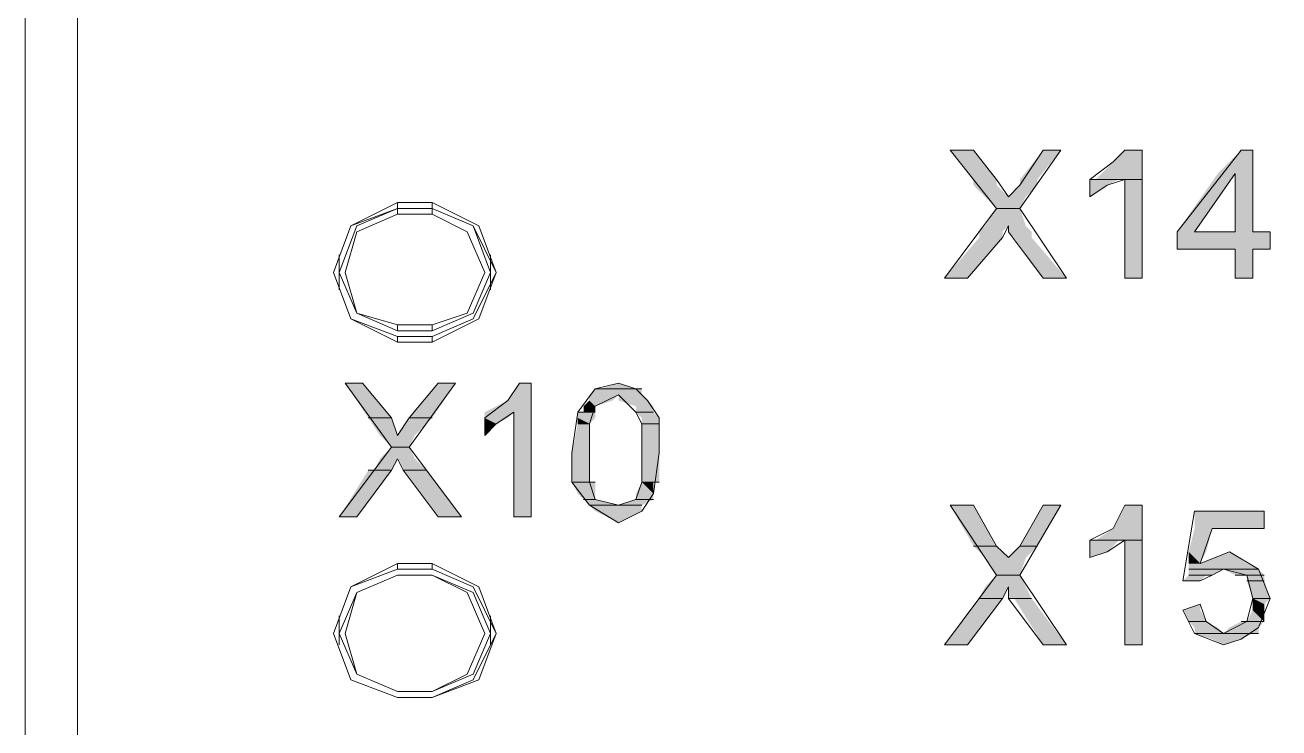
# Model space of a CAD drawing. Header units: millimetres. Extents: x 41 to 1635, y 11 to 1528.
# Drawn here: x 952.25 to 964.46, y 1135.68 to 1142.53 of the extents above; entities that cross this region are included whole.
import ezdxf

# ---------------------------------------------------------------- set-up
doc = ezdxf.new("R2010")
doc.units = ezdxf.units.MM
doc.header["$LTSCALE"] = 8
for name, color, linetype in [('Layer1', 3, 'CONTINUOUS'), ('PDF_Geometry', 7, 'CONTINUOUS'), ('PDF_Solid Fills', 7, 'CONTINUOUS')]:
    doc.layers.add(name, color=color, linetype=linetype)

# ---------------------------------------------------------------- blocks, each defined once
blk = doc.blocks.new('28SS211R')
at = {"layer": 'PDF_Geometry', "lineweight": 9}
for points in [[(0.177, 0.185), (0.177, -90.174), (45.384, -90.174), (45.894, -90.174)], [(45.894, -0.269), (-0.333, -0.269), (-0.333, -89.721)], [(3.292, -58.846), (2.839, -58.619), (2.669, -58.166), (2.839, -57.713), (3.292, -57.486), (3.292, -57.543)], [(3.292, -57.486), (3.632, -57.486), (3.632, -57.543)], [(3.632, -57.486), (4.086, -57.713), (4.255, -58.166), (4.086, -58.619), (3.632, -58.846), (3.632, -58.789)], [(3.292, -58.789), (2.839, -58.619), (2.669, -58.166), (2.839, -57.713), (3.292, -57.543), (3.292, -57.6)], [(3.292, -57.543), (2.896, -57.713), (2.726, -58.166), (2.896, -58.563), (3.292, -58.733)], [(3.292, -57.6), (2.896, -57.77), (2.783, -58.166), (2.896, -58.563), (3.292, -58.676)], [(3.632, -57.543), (3.292, -57.543), (3.632, -57.543), (3.632, -57.6)], [(3.632, -57.6), (3.292, -57.6)], [(3.632, -57.543), (4.029, -57.713), (4.199, -58.166), (4.029, -58.563), (3.632, -58.733), (3.632, -58.676)], [(3.632, -58.789), (4.029, -58.619), (4.255, -58.166), (4.029, -57.713), (3.632, -57.543)], [(3.632, -58.676), (3.972, -58.563), (4.142, -58.166), (3.972, -57.77), (3.632, -57.6)], [(2.726, -58.336), (2.726, -57.996)], [(4.199, -58.336), (4.199, -57.996)], [(3.632, -58.733), (3.292, -58.733), (3.292, -58.676)], [(3.292, -58.676), (3.632, -58.676)], [(3.632, -58.846), (3.292, -58.846), (3.292, -58.789)], [(3.292, -58.789), (3.632, -58.789)], [(3.292, -62.302), (2.839, -62.132), (2.669, -61.679), (2.839, -61.225), (3.292, -60.999), (3.292, -61.055)], [(3.292, -60.999), (3.632, -60.999), (3.632, -61.055)], [(3.632, -61.055), (4.029, -61.225), (4.255, -61.679), (4.029, -62.132), (3.632, -62.302), (4.086, -62.132), (4.255, -61.679), (4.086, -61.225), (3.632, -60.999)], [(3.292, -61.055), (2.839, -61.225), (2.669, -61.679), (2.839, -62.132), (3.292, -62.302)], [(3.632, -61.055), (3.292, -61.055)], [(3.292, -61.112), (3.292, -61.112)], [(3.632, -61.112), (3.632, -61.112)], [(2.726, -61.792), (2.726, -61.509)], [(4.199, -61.792), (4.199, -61.509)], [(3.292, -62.245), (3.292, -62.245)], [(3.632, -62.245), (3.632, -62.245)], [(3.292, -62.302), (3.292, -62.302)], [(3.632, -62.302), (3.632, -62.302)]]:
    blk.add_lwpolyline(points, dxfattribs=at)
for points in [[(8.844, -58.223), (9.184, -57.826), (9.241, -57.713), (9.241, -57.77), (9.581, -58.223), (9.807, -58.223), (9.354, -57.543), (9.751, -56.977), (9.581, -56.977), (9.354, -57.316), (9.241, -57.43), (9.127, -57.26), (8.901, -56.977), (8.674, -56.977), (9.127, -57.543), (8.618, -58.223)], [(8.674, -56.977), (8.901, -56.977)], [(9.581, -56.977), (9.751, -56.977)], [(10.544, -56.977), (10.374, -56.977), (10.261, -57.09), (10.034, -57.26), (10.034, -57.43), (10.204, -57.316), (10.374, -57.26), (10.374, -58.223), (10.544, -58.223)], [(10.374, -56.977), (10.544, -56.977)], [(11.62, -58.223), (11.62, -57.94), (11.79, -57.94), (11.79, -57.77), (11.62, -57.77), (11.62, -56.977), (11.507, -56.977), (10.884, -57.77), (10.884, -57.94), (11.45, -57.94), (11.45, -58.223)], [(11.507, -56.977), (11.62, -56.977)], [(11.054, -57.77), (11.45, -57.203), (11.45, -57.77)], [(10.091, -57.26), (10.034, -57.26), (10.317, -57.26)], [(10.091, -57.26), (10.374, -57.26), (10.317, -57.26)], [(10.374, -57.26), (10.544, -57.26)], [(10.374, -57.26), (10.544, -57.26)], [(9.127, -57.543), (9.354, -57.543)], [(9.127, -57.543), (9.354, -57.543)], [(11.054, -57.77), (11.45, -57.77)], [(11.62, -57.77), (11.79, -57.77)], [(10.884, -57.94), (11.45, -57.94)], [(11.62, -57.94), (11.79, -57.94)], [(8.618, -58.223), (8.844, -58.223)], [(9.581, -58.223), (9.807, -58.223)], [(10.374, -58.223), (10.544, -58.223)], [(11.45, -58.223), (11.62, -58.223)], [(2.896, -60.546), (3.236, -60.092), (3.292, -59.979), (3.349, -60.092), (3.689, -60.546), (3.916, -60.546), (3.406, -59.866), (3.859, -59.243), (3.689, -59.243), (3.406, -59.582), (3.292, -59.752), (3.236, -59.582), (2.952, -59.243), (2.783, -59.243), (3.236, -59.866), (2.726, -60.546)], [(2.783, -59.243), (2.952, -59.243)], [(3.689, -59.243), (3.859, -59.243)], [(4.595, -59.243), (4.482, -59.243), (4.369, -59.413), (4.142, -59.582), (4.142, -59.752), (4.255, -59.639), (4.425, -59.526), (4.425, -60.546), (4.595, -60.546)], [(4.482, -59.243), (4.595, -59.243)], [(5.162, -60.432), (5.445, -60.602), (5.672, -60.489), (5.785, -60.319), (5.842, -59.922), (5.842, -59.582), (5.728, -59.413), (5.615, -59.299), (5.445, -59.243), (5.219, -59.299), (5.049, -59.526), (4.992, -59.922), (4.992, -60.206)], [(5.275, -59.299), (5.219, -59.299), (5.672, -59.299)], [(5.275, -59.299), (5.672, -59.299)], [(5.219, -59.469), (5.445, -59.356), (5.615, -59.526), (5.672, -59.639), (5.672, -59.922), (5.672, -60.206), (5.615, -60.376), (5.445, -60.432), (5.219, -60.376), (5.162, -60.206), (5.162, -59.922), (5.162, -59.639)], [(5.105, -59.526), (5.049, -59.526), (5.219, -59.526)], [(5.105, -59.526), (5.219, -59.526)], [(5.615, -59.526), (5.785, -59.526)], [(5.615, -59.526), (5.785, -59.526)], [(3.009, -59.582), (3.236, -59.582)], [(3.009, -59.582), (3.236, -59.582)], [(3.406, -59.582), (3.632, -59.582)], [(3.406, -59.582), (3.632, -59.582)], [(5.049, -59.639), (5.162, -59.639)], [(5.049, -59.639), (5.162, -59.639)], [(5.672, -59.639), (5.842, -59.639)], [(5.672, -59.639), (5.842, -59.639)], [(3.236, -59.866), (3.406, -59.866)], [(3.236, -59.866), (3.406, -59.866)], [(3.066, -60.092), (3.009, -60.092), (3.236, -60.092)], [(3.066, -60.092), (3.236, -60.092)], [(3.349, -60.092), (3.576, -60.092)], [(3.349, -60.092), (3.576, -60.092)], [(4.992, -60.206), (5.162, -60.206)], [(4.992, -60.206), (5.162, -60.206)], [(4.992, -60.206), (5.219, -60.206)], [(4.992, -60.206), (5.219, -60.206)], [(5.672, -60.206), (5.842, -60.206)], [(5.672, -60.206), (5.842, -60.206)], [(5.672, -60.206), (5.785, -60.206)], [(5.672, -60.206), (5.842, -60.206), (5.785, -60.206)], [(5.105, -60.376), (5.219, -60.376)], [(5.105, -60.376), (5.219, -60.376)], [(5.615, -60.376), (5.785, -60.376)], [(5.615, -60.376), (5.785, -60.376)], [(2.726, -60.546), (2.896, -60.546)], [(3.689, -60.546), (3.916, -60.546)], [(4.425, -60.546), (4.595, -60.546)], [(5.162, -60.432), (5.445, -60.432)], [(5.162, -60.432), (5.445, -60.432)], [(5.445, -60.432), (5.672, -60.432)], [(5.445, -60.432), (5.672, -60.432)], [(8.844, -61.792), (9.184, -61.339), (9.241, -61.225), (9.241, -61.339), (9.581, -61.792), (9.807, -61.792), (9.354, -61.112), (9.751, -60.432), (9.581, -60.432), (9.354, -60.829), (9.241, -60.942), (9.127, -60.829), (8.901, -60.432), (8.674, -60.432), (9.127, -61.112), (8.618, -61.792)], [(8.674, -60.432), (8.901, -60.432)], [(9.581, -60.432), (9.751, -60.432)], [(10.544, -60.432), (10.374, -60.432), (10.261, -60.659), (10.034, -60.772), (10.034, -60.942), (10.204, -60.885), (10.374, -60.772), (10.374, -61.792), (10.544, -61.792)], [(10.374, -60.432), (10.544, -60.432)], [(11.054, -61.679), (11.337, -61.792), (11.507, -61.735), (11.677, -61.622), (11.79, -61.339), (11.677, -61.055), (11.394, -60.885), (11.11, -60.999), (11.224, -60.659), (11.733, -60.659), (11.733, -60.489), (11.054, -60.489), (10.94, -61.169), (11.11, -61.169), (11.224, -61.112), (11.337, -61.055), (11.563, -61.112), (11.62, -61.339), (11.563, -61.565), (11.337, -61.679), (11.167, -61.565), (11.11, -61.395), (10.94, -61.452)], [(11.054, -60.489), (11.733, -60.489)], [(11.224, -60.659), (11.733, -60.659)], [(10.091, -60.772), (10.034, -60.772), (10.317, -60.772)], [(10.091, -60.772), (10.374, -60.772), (10.317, -60.772)], [(10.374, -60.772), (10.544, -60.772)], [(10.374, -60.772), (10.544, -60.772)], [(8.901, -60.829), (9.127, -60.829)], [(8.901, -60.829), (9.127, -60.829)], [(9.354, -60.829), (9.524, -60.829)], [(9.354, -60.829), (9.524, -60.829)], [(3.292, -62.245), (2.896, -62.075), (2.783, -61.679), (2.896, -61.282), (3.292, -61.112), (2.896, -61.282), (2.726, -61.679), (2.896, -62.075)], [(3.292, -61.112), (3.632, -61.112)], [(3.632, -61.112), (3.972, -61.282), (4.142, -61.679), (3.972, -62.075), (3.632, -62.245), (4.029, -62.075), (4.199, -61.679), (4.029, -61.282)], [(9.127, -61.112), (9.354, -61.112)], [(9.127, -61.112), (9.354, -61.112)], [(10.997, -61.055), (11.677, -61.055)], [(10.997, -61.055), (11.677, -61.055)], [(10.997, -61.112), (11.167, -61.112)], [(10.997, -61.112), (11.224, -61.112), (11.167, -61.112)], [(11.45, -61.112), (11.733, -61.112)], [(11.45, -61.112), (11.733, -61.112)], [(10.94, -61.169), (11.11, -61.169)], [(11.564, -61.169), (11.733, -61.169)], [(11.564, -61.169), (11.733, -61.169)], [(8.958, -61.339), (9.184, -61.339)], [(8.958, -61.339), (9.184, -61.339)], [(9.241, -61.339), (9.467, -61.339)], [(9.241, -61.339), (9.467, -61.339)], [(11.62, -61.339), (11.79, -61.339)], [(11.62, -61.339), (11.79, -61.339)], [(10.997, -61.565), (11.167, -61.565)], [(10.997, -61.565), (11.167, -61.565)], [(11.564, -61.565), (11.507, -61.565), (11.733, -61.565)], [(11.564, -61.565), (11.733, -61.565)], [(11.054, -61.679), (11.62, -61.679)], [(11.054, -61.679), (11.677, -61.679), (11.62, -61.679)], [(8.618, -61.792), (8.844, -61.792)], [(9.581, -61.792), (9.807, -61.792)], [(10.374, -61.792), (10.544, -61.792)], [(3.632, -62.245), (3.292, -62.245)], [(3.632, -62.302), (3.292, -62.302)]]:
    blk.add_lwpolyline(points, close=True, dxfattribs=at)
at = {"layer": 'PDF_Solid Fills', "lineweight": 9, "transparency": 33554559}
for points in [[(8.674, -56.977), (8.901, -57.26), (9.127, -57.26)], [(8.674, -56.977), (8.901, -56.977), (9.127, -57.26)], [(9.581, -56.977), (9.354, -57.26), (9.524, -57.26)], [(9.581, -56.977), (9.751, -56.977), (9.524, -57.26)], [(10.374, -56.977), (10.261, -57.09), (10.544, -57.09)], [(10.374, -56.977), (10.544, -56.977), (10.544, -57.09)], [(11.507, -56.977), (11.28, -57.203), (11.62, -57.203)], [(11.507, -56.977), (11.62, -56.977), (11.62, -57.203)], [(10.261, -57.09), (10.091, -57.26), (10.544, -57.26)], [(10.261, -57.09), (10.544, -57.09), (10.544, -57.26)], [(11.28, -57.203), (10.884, -57.77), (11.054, -57.77)], [(11.28, -57.203), (11.45, -57.203), (11.054, -57.77)], [(11.45, -57.203), (11.45, -57.77), (11.62, -57.77)], [(11.45, -57.203), (11.62, -57.203), (11.62, -57.77)], [(8.901, -57.26), (8.901, -57.316), (9.127, -57.316)], [(8.901, -57.26), (9.127, -57.26), (9.127, -57.316)], [(8.901, -57.316), (9.014, -57.43), (9.241, -57.43)], [(8.901, -57.316), (9.127, -57.316), (9.241, -57.43)], [(9.354, -57.316), (9.241, -57.43), (9.411, -57.43)], [(9.354, -57.26), (9.354, -57.316), (9.524, -57.316)], [(9.354, -57.26), (9.524, -57.26), (9.524, -57.316)], [(9.354, -57.316), (9.524, -57.316), (9.411, -57.43)], [(10.034, -57.26), (10.034, -57.316), (10.204, -57.316)], [(10.034, -57.26), (10.317, -57.26), (10.204, -57.316)], [(10.034, -57.316), (10.204, -57.316), (10.034, -57.43)], [(10.374, -57.26), (10.374, -57.316), (10.544, -57.316)], [(10.374, -57.26), (10.544, -57.26), (10.544, -57.316)], [(10.374, -57.316), (10.374, -57.43), (10.544, -57.43)], [(10.374, -57.316), (10.544, -57.316), (10.544, -57.43)], [(9.014, -57.43), (9.127, -57.543), (9.354, -57.543)], [(9.014, -57.43), (9.411, -57.43), (9.354, -57.543)], [(10.374, -57.43), (10.374, -58.223), (10.544, -58.223)], [(10.374, -57.43), (10.544, -57.43), (10.544, -58.223)], [(9.127, -57.543), (9.014, -57.713), (9.411, -57.713)], [(9.127, -57.543), (9.354, -57.543), (9.411, -57.713)], [(9.014, -57.713), (8.958, -57.77), (9.184, -57.77)], [(9.014, -57.713), (9.241, -57.713), (9.184, -57.77)], [(9.241, -57.713), (9.241, -57.77), (9.467, -57.77)], [(9.241, -57.713), (9.411, -57.713), (9.467, -57.77)], [(8.958, -57.826), (8.618, -58.223), (8.844, -58.223)], [(8.958, -57.826), (9.184, -57.826), (8.844, -58.223)], [(8.958, -57.77), (8.958, -57.826), (9.184, -57.826)], [(8.958, -57.77), (9.184, -57.77), (9.184, -57.826)], [(9.241, -57.77), (9.297, -57.826), (9.467, -57.826)], [(9.241, -57.77), (9.467, -57.77), (9.467, -57.826)], [(9.297, -57.826), (9.581, -58.223), (9.807, -58.223)], [(9.297, -57.826), (9.467, -57.826), (9.807, -58.223)], [(10.884, -57.77), (10.884, -57.94), (11.79, -57.94)], [(10.884, -57.77), (11.79, -57.77), (11.79, -57.94)], [(11.45, -57.94), (11.45, -58.223), (11.62, -58.223)], [(11.45, -57.94), (11.62, -57.94), (11.62, -58.223)], [(2.783, -59.243), (3.009, -59.582), (3.236, -59.582)], [(2.783, -59.243), (2.952, -59.243), (3.236, -59.582)], [(3.689, -59.243), (3.406, -59.582), (3.632, -59.582)], [(3.689, -59.243), (3.859, -59.243), (3.632, -59.582)], [(4.482, -59.243), (4.369, -59.413), (4.595, -59.413)], [(4.482, -59.243), (4.595, -59.243), (4.595, -59.413)], [(5.219, -59.299), (5.162, -59.356), (5.672, -59.356)], [(5.219, -59.299), (5.672, -59.299), (5.672, -59.356)], [(5.445, -59.243), (5.275, -59.299), (5.615, -59.299)], [(4.369, -59.413), (4.142, -59.526), (4.595, -59.526)], [(4.369, -59.413), (4.595, -59.413), (4.595, -59.526)], [(5.162, -59.413), (5.105, -59.469), (5.219, -59.469)], [(5.162, -59.356), (5.162, -59.413), (5.388, -59.413)], [(5.162, -59.356), (5.445, -59.356), (5.388, -59.413)], [(5.162, -59.413), (5.388, -59.413), (5.219, -59.469)], [(5.445, -59.356), (5.445, -59.413), (5.728, -59.413)], [(5.445, -59.356), (5.672, -59.356), (5.728, -59.413)], [(5.445, -59.413), (5.615, -59.469), (5.785, -59.469)], [(5.445, -59.413), (5.728, -59.413), (5.785, -59.469)], [(4.142, -59.526), (4.142, -59.582), (4.369, -59.582)], [(4.142, -59.526), (4.425, -59.526), (4.369, -59.582)], [(4.425, -59.526), (4.425, -59.582), (4.595, -59.582)], [(4.425, -59.526), (4.595, -59.526), (4.595, -59.582)], [(5.049, -59.526), (5.049, -59.582), (5.219, -59.582)], [(5.049, -59.526), (5.219, -59.526), (5.219, -59.582)], [(5.105, -59.469), (5.105, -59.526), (5.219, -59.526)], [(5.105, -59.469), (5.219, -59.469), (5.219, -59.526)], [(5.615, -59.469), (5.615, -59.526), (5.785, -59.526)], [(5.615, -59.469), (5.785, -59.469), (5.785, -59.526)], [(5.615, -59.526), (5.672, -59.582), (5.842, -59.582)], [(5.615, -59.526), (5.785, -59.526), (5.842, -59.582)], [(3.009, -59.582), (3.122, -59.752), (3.292, -59.752)], [(3.009, -59.582), (3.236, -59.582), (3.292, -59.752)], [(3.406, -59.582), (3.292, -59.752), (3.462, -59.752)], [(3.406, -59.582), (3.632, -59.582), (3.462, -59.752)], [(4.142, -59.582), (4.142, -59.639), (4.255, -59.639)], [(4.142, -59.582), (4.369, -59.582), (4.255, -59.639)], [(4.142, -59.639), (4.255, -59.639), (4.142, -59.752)], [(4.425, -59.582), (4.425, -59.639), (4.595, -59.639)], [(4.425, -59.582), (4.595, -59.582), (4.595, -59.639)], [(4.425, -59.639), (4.425, -59.752), (4.595, -59.752)], [(4.425, -59.639), (4.595, -59.639), (4.595, -59.752)], [(5.049, -59.639), (4.992, -59.922), (5.162, -59.922)], [(5.049, -59.582), (5.049, -59.639), (5.162, -59.639)], [(5.049, -59.582), (5.219, -59.582), (5.162, -59.639)], [(5.049, -59.639), (5.162, -59.639), (5.162, -59.922)], [(5.672, -59.582), (5.672, -59.639), (5.842, -59.639)], [(5.672, -59.582), (5.842, -59.582), (5.842, -59.639)], [(5.672, -59.639), (5.672, -59.922), (5.842, -59.922)], [(5.672, -59.639), (5.842, -59.639), (5.842, -59.922)], [(3.122, -59.752), (3.236, -59.866), (3.406, -59.866)], [(3.122, -59.752), (3.462, -59.752), (3.406, -59.866)], [(4.425, -59.752), (4.425, -60.546), (4.595, -60.546)], [(4.425, -59.752), (4.595, -59.752), (4.595, -60.546)], [(3.236, -59.866), (3.122, -59.979), (3.462, -59.979)], [(3.236, -59.866), (3.406, -59.866), (3.462, -59.979)], [(4.992, -59.922), (4.992, -60.206), (5.162, -60.206)], [(4.992, -59.922), (5.162, -59.922), (5.162, -60.206)], [(5.672, -59.922), (5.672, -60.206), (5.842, -60.206)], [(5.672, -59.922), (5.842, -59.922), (5.842, -60.206)], [(3.122, -59.979), (3.066, -60.092), (3.236, -60.092)], [(3.122, -59.979), (3.292, -59.979), (3.236, -60.092)], [(3.292, -59.979), (3.349, -60.092), (3.576, -60.092)], [(3.292, -59.979), (3.462, -59.979), (3.576, -60.092)], [(3.009, -60.092), (2.726, -60.546), (2.896, -60.546)], [(3.009, -60.092), (3.236, -60.092), (2.896, -60.546)], [(3.349, -60.092), (3.689, -60.546), (3.916, -60.546)], [(3.349, -60.092), (3.576, -60.092), (3.916, -60.546)], [(4.992, -60.206), (5.049, -60.319), (5.219, -60.319)], [(4.992, -60.206), (5.219, -60.206), (5.219, -60.319)], [(5.672, -60.206), (5.615, -60.319), (5.785, -60.319)], [(5.672, -60.206), (5.785, -60.206), (5.785, -60.319)], [(5.049, -60.319), (5.105, -60.376), (5.219, -60.376)], [(5.049, -60.319), (5.219, -60.319), (5.219, -60.376)], [(5.105, -60.376), (5.162, -60.432), (5.445, -60.432)], [(5.105, -60.376), (5.219, -60.376), (5.445, -60.432)], [(5.615, -60.376), (5.445, -60.432), (5.672, -60.432)], [(5.615, -60.319), (5.615, -60.376), (5.785, -60.376)], [(5.615, -60.319), (5.785, -60.319), (5.785, -60.376)], [(5.615, -60.376), (5.785, -60.376), (5.672, -60.432)], [(5.162, -60.432), (5.219, -60.489), (5.672, -60.489)], [(5.162, -60.432), (5.672, -60.432), (5.672, -60.489)], [(5.219, -60.489), (5.672, -60.489), (5.445, -60.602)], [(8.674, -60.432), (8.901, -60.829), (9.127, -60.829)], [(8.674, -60.432), (8.901, -60.432), (9.127, -60.829)], [(9.581, -60.432), (9.354, -60.829), (9.524, -60.829)], [(9.581, -60.432), (9.751, -60.432), (9.524, -60.829)], [(10.374, -60.432), (10.261, -60.659), (10.544, -60.659)], [(10.374, -60.432), (10.544, -60.432), (10.544, -60.659)], [(11.054, -60.489), (11.054, -60.659), (11.733, -60.659)], [(11.054, -60.489), (11.733, -60.489), (11.733, -60.659)], [(10.261, -60.659), (10.091, -60.772), (10.544, -60.772)], [(10.261, -60.659), (10.544, -60.659), (10.544, -60.772)], [(11.054, -60.659), (10.997, -60.885), (11.167, -60.885)], [(11.054, -60.659), (11.224, -60.659), (11.167, -60.885)], [(10.034, -60.772), (10.034, -60.885), (10.204, -60.885)], [(10.034, -60.772), (10.317, -60.772), (10.204, -60.885)], [(10.374, -60.772), (10.374, -60.885), (10.544, -60.885)], [(10.374, -60.772), (10.544, -60.772), (10.544, -60.885)], [(8.901, -60.829), (9.014, -60.942), (9.241, -60.942)], [(8.901, -60.829), (9.127, -60.829), (9.241, -60.942)], [(9.354, -60.829), (9.241, -60.942), (9.411, -60.942)], [(9.354, -60.829), (9.524, -60.829), (9.411, -60.942)], [(10.034, -60.885), (10.204, -60.885), (10.034, -60.942)], [(10.374, -60.885), (10.374, -60.942), (10.544, -60.942)], [(10.374, -60.885), (10.544, -60.885), (10.544, -60.942)], [(10.997, -60.885), (10.997, -60.999), (11.11, -60.999)], [(10.997, -60.885), (11.167, -60.885), (11.11, -60.999)], [(11.394, -60.885), (11.11, -60.999), (11.563, -60.999)], [(9.014, -60.942), (9.127, -61.112), (9.354, -61.112)], [(9.014, -60.942), (9.411, -60.942), (9.354, -61.112)], [(10.374, -60.942), (10.374, -61.792), (10.544, -61.792)], [(10.374, -60.942), (10.544, -60.942), (10.544, -61.792)], [(10.997, -60.999), (10.997, -61.055), (11.677, -61.055)], [(10.997, -60.999), (11.563, -60.999), (11.677, -61.055)], [(9.127, -61.112), (9.014, -61.225), (9.411, -61.225)], [(9.127, -61.112), (9.354, -61.112), (9.411, -61.225)], [(10.997, -61.112), (10.94, -61.169), (11.11, -61.169)], [(10.997, -61.055), (10.997, -61.112), (11.224, -61.112)], [(10.997, -61.055), (11.337, -61.055), (11.224, -61.112)], [(10.997, -61.112), (11.167, -61.112), (11.11, -61.169)], [(11.337, -61.055), (11.45, -61.112), (11.733, -61.112)], [(11.337, -61.055), (11.677, -61.055), (11.733, -61.112)], [(11.564, -61.112), (11.564, -61.169), (11.733, -61.169)], [(11.564, -61.112), (11.733, -61.112), (11.733, -61.169)], [(9.014, -61.225), (8.958, -61.339), (9.184, -61.339)], [(9.014, -61.225), (9.241, -61.225), (9.184, -61.339)], [(9.241, -61.225), (9.241, -61.339), (9.467, -61.339)], [(9.241, -61.225), (9.411, -61.225), (9.467, -61.339)], [(11.564, -61.169), (11.62, -61.339), (11.79, -61.339)], [(11.564, -61.169), (11.733, -61.169), (11.79, -61.339)], [(8.958, -61.339), (8.618, -61.792), (8.844, -61.792)], [(8.958, -61.339), (9.184, -61.339), (8.844, -61.792)], [(9.297, -61.339), (9.581, -61.792), (9.807, -61.792)], [(9.297, -61.339), (9.467, -61.339), (9.807, -61.792)], [(11.11, -61.395), (10.94, -61.452), (11.11, -61.452)], [(11.62, -61.339), (11.62, -61.395), (11.733, -61.395)], [(11.62, -61.339), (11.79, -61.339), (11.733, -61.395)], [(11.62, -61.395), (11.62, -61.452), (11.733, -61.452)], [(11.62, -61.395), (11.733, -61.395), (11.733, -61.452)], [(10.94, -61.452), (10.997, -61.565), (11.167, -61.565)], [(10.94, -61.452), (11.11, -61.452), (11.167, -61.565)], [(11.62, -61.452), (11.564, -61.565), (11.733, -61.565)], [(11.62, -61.452), (11.733, -61.452), (11.733, -61.565)], [(10.997, -61.565), (11.054, -61.622), (11.28, -61.622)], [(10.997, -61.565), (11.167, -61.565), (11.28, -61.622)], [(11.054, -61.622), (11.054, -61.679), (11.337, -61.679)], [(11.054, -61.622), (11.28, -61.622), (11.337, -61.679)], [(11.394, -61.622), (11.337, -61.679), (11.677, -61.679)], [(11.507, -61.565), (11.394, -61.622), (11.677, -61.622)], [(11.394, -61.622), (11.677, -61.622), (11.677, -61.679)], [(11.507, -61.565), (11.733, -61.565), (11.677, -61.622)], [(11.054, -61.679), (11.224, -61.735), (11.507, -61.735)], [(11.054, -61.679), (11.62, -61.679), (11.507, -61.735)], [(11.224, -61.735), (11.507, -61.735), (11.337, -61.792)]]:
    blk.add_solid(points, dxfattribs=at)

msp = doc.modelspace()

# ---------------------------------------------------------------- block references
at = {"layer": 'Layer1'}
msp.add_blockref('28SS211R', (952.583, 1198.284), dxfattribs=at)

doc.saveas('drawing.dxf')
